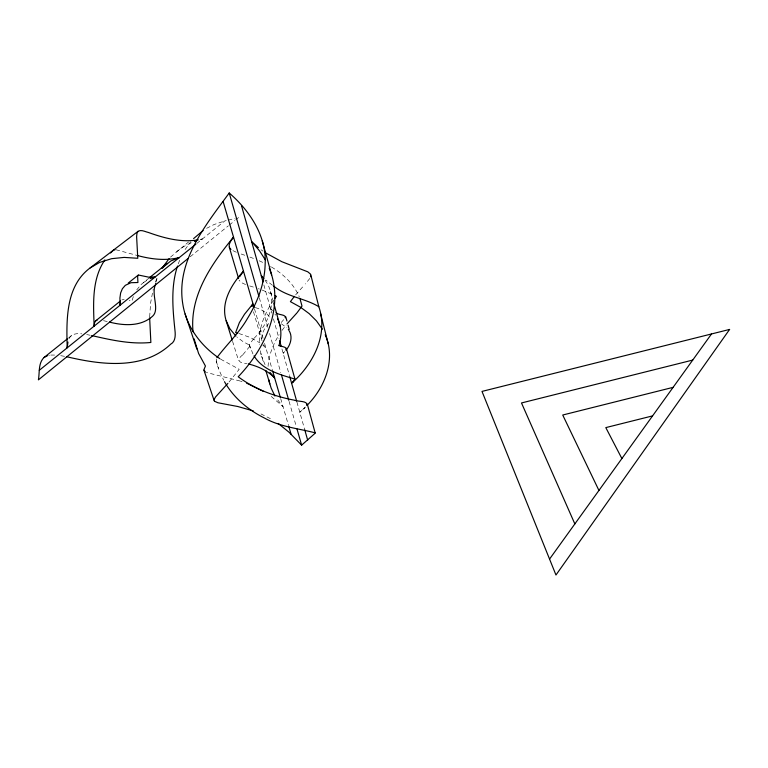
<?xml version="1.0" encoding="UTF-8"?>
<svg xmlns="http://www.w3.org/2000/svg" width="768" height="768" viewBox="0 0 768 768"><rect width="100%" height="100%" fill="white"/><g stroke="black" fill="none" stroke-linecap="round" stroke-linejoin="round"><path stroke-width="0.58" stroke-dasharray="3.84 2.88" d="M149.664 316.896L150.614 302.803L153.254 289.056M268.051 366.442C268.838 355.104 273.11 344.246 279.149 334.704M155.962 282.221L157.296 277.718M216.259 359.088C216.653 366.326 220.8 373.594 223.69 380.266M155.414 282.096L157.123 277.738M178.282 263.818L179.971 259.459M133.334 296.602L131.904 301.181L129.226 300.48M69.11 338.563C71.194 333.754 77.174 333.178 81.744 333.83M309.811 278.448L305.318 283.987M185.088 249.533L190.79 241.67M136.733 289.872L141.11 284.554L148.934 278.112M273.418 300.528C264.461 313.373 258.24 328.896 259.421 344.784M282.019 330.413L286.176 324.931M281.203 322.512L284.208 319.075M295.642 294.864L304.368 285.014M229.056 382.051L239.203 369.274L220.579 359.146M284.794 351.562L283.613 352.81M254.102 338.256C269.05 323.53 279.072 298.387 264.768 279.888M268.838 323.472C264.49 328.022 260.861 334.224 262.061 340.733M253.613 338.784L249.302 344.602L253.056 354.269M243.005 354.557L250.397 345.6L243.014 341.616L237.005 337.066M242.698 354.893C236.093 359.866 238.906 363.245 246.806 363.562M170.506 257.117L188.592 241.939M283.651 352.771L283.152 353.28L283.786 352.627M305.52 407.04L299.798 412.253L304.301 408.221M303.782 408.586L304.896 407.51M190.186 256.771L228.365 225.811M229.296 225.053L234.883 220.522M235.814 219.773L238.608 217.507M196.781 243.475L224.746 220.963L227.059 220.387M68.717 337.766L71.453 335.578M176.525 251.587L184.118 246.336L192.461 242.208M143.386 282.566L149.03 279.082M206.602 228.326L214.07 224.534L224.746 220.963M121.93 299.866L124.195 299.52M200.362 239.501L202.387 238.963L200.342 239.434M228.211 220.099L235.142 218.371M48.797 355.334L49.43 355.219M50.774 355.056L55.344 355.066M115.987 249.754L136.474 255.254M60.72 355.69L64.733 356.371M86.698 334.56L90.163 335.242M103.507 320.669L107.338 321.571M238.954 333.504L250.522 337.565L259.968 342.922M255.293 307.594C261.302 309.254 267.571 312.538 270.086 318.586M249.706 285.926L254.621 287.491M240.192 381.034L206.371 372.48M240.653 381.187L242.045 381.658M258.259 288.691L259.344 289.056M244.781 255.264L240.24 253.69M245.587 284.554L240.806 282.326L239.002 280.003M249.859 257.069L254.419 258.797M262.128 290.054L272.794 294.518M236.371 252.259L232.397 250.397M259.19 260.774L264.077 263.04M260.957 413.933L271.181 419.03M281.328 323.77L286.934 327.84M270.48 266.448L270.97 266.736M271.459 267.024C283.258 273.994 293.77 283.987 299.242 296.736M272.477 285.274L265.776 280.042M261.024 249.725L263.05 251.194M271.248 396.47L283.018 406.589L276.096 397.91M272.707 310.627L270.595 308.755L272.688 311.088M262.819 345.139L265.92 348.029L263.434 344.65M274.925 314.083L275.606 315.13M265.037 364.646L261.562 356.17M216.154 360.998L218.525 368.294M232.56 341.299L238.608 360.72M249.312 344.813L250.32 348.173M260.198 350.717L263.789 363.6M254.458 308.774L263.203 338.717M264.547 343.325L272.285 369.821M280.666 398.544L288.518 425.443M253.498 311.75L262.003 340.79M259.315 297.773L267.907 327.706M269.558 333.466L280.8 372.614M289.066 401.395L296.342 426.73M263.856 284.88L271.814 313.104M273.446 318.883L278.986 338.515M281.923 348.902L289.43 375.523M296.909 402.029L304.522 428.986M270.47 291.398L273.667 302.909M260.803 353.462L261.158 354.816"/><path stroke-width="1.15" d="M149.654 317.875L150.864 342.461C130.829 344.486 111.024 340.003 91.632 335.549M67.805 338.496L44.074 357.466C38.083 363.091 39.763 372.653 38.4 379.872L188.323 258.288M120.269 302.736L120.125 305.203L119.914 298.022L120.634 292.963L122.39 288.72L125.328 285.331L130.963 282.71L137.923 282.518L137.635 276.422L138.442 275.03L148.858 277.19L155.376 276.816L150.048 278.611M155.424 284.842C150.979 294.106 159.821 309.206 152.832 315.974C141.274 326.755 123.725 325.795 109.488 322.09M155.549 284.179L155.674 283.526M67.939 342.058L67.2 347.818C66.422 320.208 65.491 286.186 90.134 267.926L138.067 231.312C141.264 229.325 145.238 231.811 148.445 232.483C164.304 238.166 181.334 242.765 198.269 239.827M177.523 266.035C170.65 286.81 172.742 308.957 174.96 330.307C175.574 335.357 175.44 341.731 170.717 344.15C143.011 370.454 100.771 364.781 66.874 356.774M278.918 345.638C281.779 336.941 281.635 327.12 277.622 318.797M310.637 276.797L310.493 274.09L307.814 271.834L281.866 261.725L265.104 252.605M239.568 276.816L243.466 271.133C231.629 284.381 220.406 302.323 226.157 320.736L232.205 340.157M216.874 357.715C226.771 344.4 239.232 332.966 247.507 318.403C257.51 302.218 264.557 283.786 265.133 264.605C266.803 236.275 249.85 210.864 229.229 192.989C205.565 225.274 175.661 261.494 182.851 304.378C186.413 326.842 201.187 346.31 219.888 358.675M286.099 349.939C287.702 346.848 281.184 346.512 279.11 345.696M306.874 405.437C308.074 400.512 297.715 401.779 294.634 400.234M161.818 268.522L169.114 258.624M104.899 259.872C91.651 279.341 93.37 303.811 94.138 326.131L94.55 322.829L95.558 320.966L120.48 300.95M549.552 559.085L711.514 333.955M252.346 304.675C254.102 302.774 250.589 305.837 252.288 306.547M274.925 298.397L276.442 296.352L275.232 295.718M285.312 317.827C286.272 314.227 278.227 315.226 276.086 312.758M294.403 296.371L290.4 301.642L300.509 307.229L309.178 313.632L316.454 320.88L322.387 329.213M286.08 350.083C290.544 344.909 292.906 336.96 289.142 330.758M162.749 267.888L163.171 267.389M287.069 323.846L296.477 313.43M251.818 305.232L244.464 314.304L239.357 322.675L235.603 332.621L237.715 333.168M227.866 383.405L215.539 396.989L214.128 399.523L214.522 401.251L217.901 402.758L237.792 406.512L253.306 410.928M163.603 266.89L170.659 261.062L179.28 257.568C165.331 261.024 150.72 259.171 137.04 255.408M296.918 312.96L301.997 306.086L299.885 298.31M307.229 405.158C324.653 387.686 335.654 360.278 325.862 336.307M193.584 238.598L203.088 230.563M110.515 252.979L113.501 250.166L115.056 249.782M292.675 382.31L294.97 379.123L286.31 348.298M292.435 382.55C313.152 364.09 328.55 334.656 318.835 306.72L310.723 274.579M292.8 382.195L291.907 383.05M138.067 231.312L136.973 233.29L136.618 236.611L137.779 258.278L124.157 257.405L111.571 258.691L99.706 262.387L90.134 267.926M278.218 423.456L288.989 432.202L301.632 445.152L315.226 433.162L307.296 404.131M39.274 370.31L195.85 244.224M149.856 277.373L167.405 263.29M128.256 283.037L138.23 275.107M95.722 320.822L97.104 320.141M44.074 357.466L47.587 355.632M194.4 241.45L196.358 240.739M692.726 360.077L521.491 402.96L574.848 523.92M673.094 387.36L562.723 415.018L598.934 490.445M652.57 415.891L605.808 427.613L621.878 458.544M293.952 400.099C274.051 396.278 254.525 389.04 238.214 376.771C263.453 350.275 282.624 312.058 271.67 275.002L262.262 240.883M248.256 363.917C257.99 366.298 267.562 370.57 274.627 377.856L269.971 372.432M246.749 383.376L247.699 383.75M248.659 384.134L263.434 391.382M273.744 286.138C286.8 296.918 305.059 298.243 318.835 306.72M205.325 371.923L203.894 369.802L205.43 366.019L198.595 353.482L194.074 338.813M258.394 247.661L251.597 241.459L259.622 250.963L265.277 259.786M230.966 249.418C226.56 245.894 231.158 240.365 233.53 237.101C211.642 263.808 189.475 295.469 193.046 331.786M235.891 336.038L229.91 328.8L226.157 320.736M263.482 277.958L261.283 275.779L263.837 278.669M288.307 329.482L288.653 329.981M254.026 355.872C262.752 370.339 280.262 374.611 294.97 379.123M224.486 381.706C233.53 397.709 248.17 409.949 264.49 418.061C280.08 426.854 298.618 428.515 315.235 432.845M274.934 396.029L271.133 388.07L265.786 370.368M325.21 334.752L325.651 335.789M269.232 268.08L271.67 275.002M203.952 370.214L214.234 400.858M185.126 313.978L196.867 349.066M229.306 247.248L238.579 278.429M223.181 201.677L254.122 307.622M272.621 370.963L280.349 397.45M288.758 426.25L291.11 434.304M229.229 192.989L258.979 296.621M281.462 374.918L288.739 400.243M297.005 429.034L301.632 445.152M241.507 205.709L263.021 281.923M279.638 340.819L281.27 346.598M289.747 376.627L296.659 401.117M304.733 429.744L307.67 440.141M273.667 302.909L280.07 325.93M285.792 316.819L286.944 321.024M288.096 325.21L289.238 329.366M269.77 383.885L268.781 379.603M320.534 313.44L328.224 343.843M729.6 329.434L555.965 575.011L481.997 391.411L729.6 329.434"/></g></svg>
